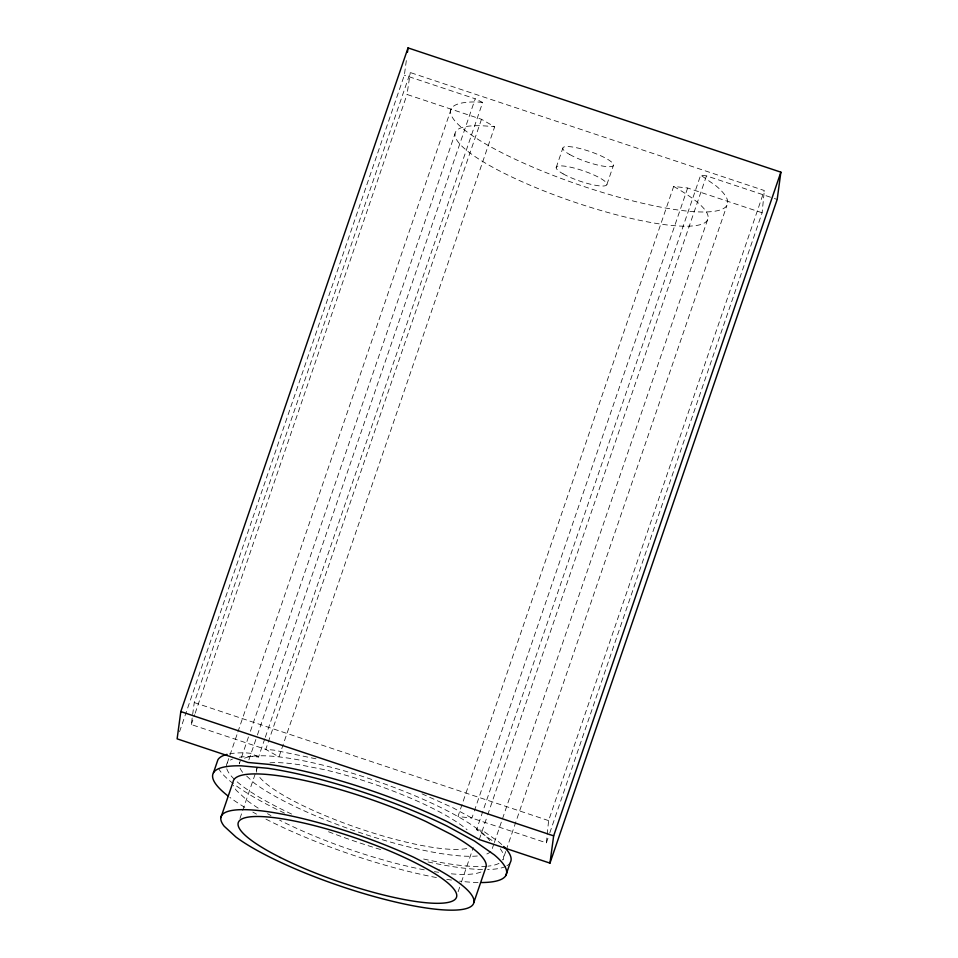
<?xml version="1.0" encoding="UTF-8"?>
<svg xmlns="http://www.w3.org/2000/svg" width="958" height="958" viewBox="0 0 958 958"><rect width="100%" height="100%" fill="white"/><g stroke="black" fill="none" stroke-linecap="round" stroke-linejoin="round"><path stroke-width="0.72" stroke-dasharray="4.79 3.59" d="M422.023 793.835L452.966 807.786L471.911 818.084L546.383 842.848L548.599 820.611L764.316 190.534L410.287 72.545L194.258 702.561L191.289 724.547L265.773 749.372L278.958 756.88L494.675 126.803L481.491 119.295L407.018 94.471L410.287 72.545M549.772 832.933L762.113 212.772L764.316 190.534M179.541 731.768L404.348 75.167L406.491 59.384M191.289 724.547L194.69 714.632M195.169 713.219L407.018 94.471M227.238 763.071L237.404 733.385M237.883 731.972L451.338 108.517M248.481 736.942L239.272 763.849A133.521 27.075 18.9 0 1 241.835 759.73M250.421 731.277L454.99 133.773M248.888 759.862L256.924 736.379M257.415 734.966L475.228 98.794L404.348 75.167M239.452 757.263A146.191 29.65 18.9 0 1 253.343 756.533L258.54 757.012L264.839 738.63M265.318 737.217L482.652 102.446L475.228 98.794M239.979 818.395L257.486 767.286M481.491 119.295L265.773 749.372L273.964 750.126L316.739 758.964M556.203 167.506L562.813 148.179M606.929 184.415L613.539 165.087M762.113 212.772L687.64 188.007L673.666 186.463L457.948 816.527L471.911 818.084L473.851 812.42M474.342 810.995L687.64 188.007M492.005 840.477L476.557 829.676L700.669 175.11L706.477 175.865L772.95 198.019M458.116 891.742L460.954 883.456M461.421 882.067L473.252 847.543M479.251 839.543L487.215 816.288M487.694 814.875L706.477 175.865M493.861 843.962L492.4 848.213A133.521 27.075 18.9 0 1 491.61 850.429M494.34 842.549L708.13 218.137M505.728 851.518L502.818 860.009A146.191 29.65 18.9 0 0 500.256 848.824M506.207 850.105L726.93 205.443M546.383 842.848L549.293 834.346M482.652 102.446L477.443 101.967A146.191 29.65 18.9 0 0 573.842 183.05A146.191 29.65 18.9 0 0 716.105 185.924L700.669 175.11M476.557 829.676L482.377 830.418L498.759 841.89A155.064 31.446 18.9 0 1 502.615 845.339M774.363 198.498L777.189 199.432M194.258 702.561L548.599 820.611M258.54 757.012L251.116 753.347L245.607 752.844A155.064 31.446 18.9 0 0 227.094 754.377M246.649 776.052L254.385 783.165A133.521 27.075 18.9 0 0 367.106 834.993A133.521 27.075 18.9 0 0 478.473 855.877M466.666 848.525A115.319 23.387 18.9 0 1 354.544 826.862A115.319 23.387 18.9 0 1 258.456 775.621M256.768 772.208A115.319 23.387 18.9 0 1 256.852 768.352M269.988 762.843A115.319 23.387 18.9 0 1 299.71 764.783L324.499 769.693A115.319 23.387 18.9 0 1 467.097 829.796M490.843 851.423A133.521 27.075 18.9 0 1 483.922 854.919M242.625 772.352A133.521 27.075 18.9 0 1 239.656 767.166M244.541 758.209A133.521 27.075 18.9 0 1 374.243 780.291A133.521 27.075 18.9 0 1 490.879 842.393M673.666 186.463A133.521 27.075 18.9 0 1 668.445 225.106A133.521 27.075 18.9 0 1 489.454 165.447A133.521 27.075 18.9 0 1 494.675 126.803M478.09 882.522A155.064 31.446 18.9 0 1 459.577 881.156M451.505 880.079A155.064 31.446 18.9 0 1 446.212 879.264M436.453 877.552A155.064 31.446 18.9 0 1 265.641 818.97M256.516 814.132A155.064 31.446 18.9 0 1 252.828 812.073M244.805 807.378A155.064 31.446 18.9 0 1 229.86 797.379M480.928 871.996A133.521 27.075 18.9 0 1 449.865 873.684M438.632 872.295A133.521 27.075 18.9 0 1 434.453 871.648M424.238 869.84A133.521 27.075 18.9 0 1 279.64 820.18M270.97 815.593A133.521 27.075 18.9 0 1 267.522 813.665M258.193 808.121A133.521 27.075 18.9 0 1 248.17 801.307L236.41 790.494A133.521 27.075 18.9 0 1 233.441 785.309M509.62 863.469A155.064 31.446 18.9 0 1 506.866 865.769M505.632 866.427A155.064 31.446 18.9 0 1 487.562 869.541M482.533 869.541A155.064 31.446 18.9 0 1 426.13 861.529M380.613 849.542A155.064 31.446 18.9 0 1 326.822 831.101M284.514 813.091A155.064 31.446 18.9 0 1 234.303 784.386M233.249 783.596A155.064 31.446 18.9 0 1 218.699 768.687M498.998 863.35A146.191 29.65 18.9 0 1 487.921 866.164M486.484 866.295A146.191 29.65 18.9 0 1 420.682 858.356M291.615 814.072A146.191 29.65 18.9 0 1 235.56 780.423M234.423 779.345A146.191 29.65 18.9 0 1 226.675 768.34M226.423 766.891A146.191 29.65 18.9 0 1 232.495 759.059M569.723 154.525A26.752 5.425 18.9 0 0 612.485 166.213A26.752 5.425 18.9 0 0 582.332 149.149A26.752 5.425 18.9 0 0 569.723 154.525M563.1 173.853A26.752 5.425 18.9 0 0 605.863 185.541A26.752 5.425 18.9 0 0 575.71 168.476A26.752 5.425 18.9 0 0 563.1 173.853"/><path stroke-width="1.44" d="M180.811 711.578L177.122 738.846L247.99 762.472L269.066 764.4A155.064 31.446 18.9 0 1 448.069 822.072L479.251 839.543L549.964 863.122L777.189 199.432L780.878 172.165L408.036 47.9L180.811 711.578L553.652 835.855L549.964 863.122M407.461 52.211L408.036 47.9M213.466 772.759L217.909 759.778A155.064 31.446 18.9 0 1 227.094 754.377M220.831 817.713L233.057 781.991A133.521 27.075 18.9 0 1 426.106 821.593L451.733 834.681A133.521 27.075 18.9 0 1 486.197 866.355L473.959 902.089M505.788 875.588L510.231 862.595A155.064 31.446 18.9 0 0 503.752 846.453M553.652 835.855L780.878 172.165M481.479 882.546A155.064 31.446 18.9 0 0 494.316 854.871L474.45 840.968L446.751 825.928A155.064 31.446 18.9 0 0 267.749 768.268L241.165 765.825A155.064 31.446 18.9 0 0 227.788 795.787M439.506 870.403L413.88 857.326A133.521 27.075 18.9 0 0 273.269 812.54A133.521 27.075 18.9 0 0 224.184 826.227L235.931 837.029A133.521 27.075 18.9 0 0 421.508 907.262A133.521 27.075 18.9 0 0 439.506 870.403M280.371 857.494A115.319 23.387 18.9 0 0 455.745 898.652A115.319 23.387 18.9 0 0 306.057 823.569A115.319 23.387 18.9 0 0 280.371 857.494"/></g></svg>
